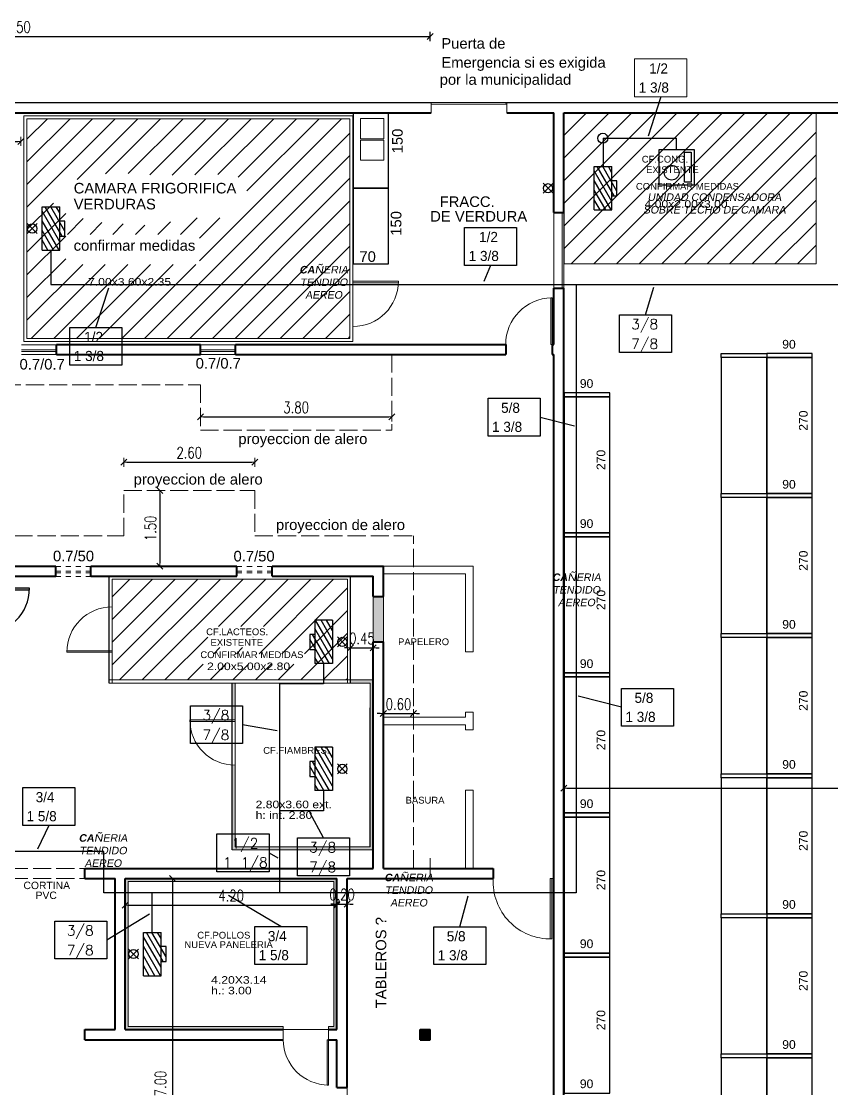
# Model space of a CAD drawing. Header units: millimetres. Extents: x 4865 to 4972, y 469 to 653.
# Drawn here: x 4915.65 to 4931.73, y 515.25 to 536.44 of the extents above; entities that cross this region are included whole.
import ezdxf

# ---------------------------------------------------------------- set-up
doc = ezdxf.new("R2010")
doc.units = ezdxf.units.MM
for name, pattern in [('ACAD_ISO02W100', [15, 12, -3]), ('CENTRO', [50.8, 31.75, -6.35, 6.35, -6.35]), ('JIS_02_0.7', [1.35, 0.75, -0.6])]:
    doc.linetypes.add(name, pattern=pattern)
doc.layers.get('0').update_dxf_attribs({"color": 9})
doc.layers.get('Defpoints').update_dxf_attribs({"color": 9})
for name, color, linetype in [('7-equipamiento', 9, 'Continuous'), ('IFA-Desagues', 212, 'Continuous'), ('IFA-MEDIA 02', 40, 'Continuous'), ('IFA-TEXTOS', 70, 'Continuous'), ('referencias 001', 9, 'Continuous')]:
    doc.layers.add(name, color=color, linetype=linetype)
for name, color, linetype, lineweight in [('aberturas', 9, 'Continuous', 20), ('camara', 9, 'Continuous', 20), ('columna', 9, 'Continuous', 60), ('cotas', 9, 'Continuous', 9), ('eje', 9, 'CENTRO', 13), ('IFA-BAJA 01', 130, 'Continuous', 30), ('IFA-BAJA 02', 123, 'Continuous', 0), ('IFA-MEDIA 01', 30, 'Continuous', 30), ('mesada', 9, 'Continuous', 15), ('Muro', 9, 'Continuous', 40), ('None', 9, 'Continuous', 5), ('proyeccion de vigas', 9, 'ACAD_ISO02W100', 15)]:
    doc.layers.add(name, color=color, linetype=linetype, lineweight=lineweight)
doc.styles.add('ARIAL', font='arial.ttf', dxfattribs={"width": 1.15, "oblique": 10})
doc.styles.add('ROMANS75', font='ROMANS.SHX', dxfattribs={"width": 0.75})
doc.styles.get("Standard").update_dxf_attribs({"font": 'arial.ttf', "height": 0.2})
doc.dimstyles.new('COTAS100', dxfattribs={"dimscale": 0.15, "dimtxt": 1.5, "dimasz": 0.4, "dimexe": 1, "dimexo": 0, "dimgap": 0.5, "dimtad": 1, "dimzin": 0, "dimdsep": 46, "dimtxsty": 'ROMANS75', "dimblk1": 'TICK', "dimblk2": 'TICK', "dimsah": 1, "dimcen": 1, "dimse1": 1, "dimse2": 1, "dimclrd": 256, "dimclre": 256, "dimclrt": 256, "dimaunit": 1, "dimadec": 0, "dimazin": 0, "dimtfac": 1, "dimtix": 1, "dimtmove": 2, "dimatfit": 3, "dimldrblk": 'TICK', "dimfxl": 1, "dimtolj": 1, "dimtzin": 0, "dimarcsym": 0})
pattern_1 = [(45, (271.1234, -123.75734), (-0.224506403, 0.224506403), [])]

# ---------------------------------------------------------------- blocks, each defined once
blk = doc.blocks.new('TICK')
at = {"color": 4}
blk.add_line((-1, -1), (1, 1), dxfattribs=at)
for p, q in [((-1, 0), (0, 0)), ((0, -1.5), (0, 1.5))]:
    blk.add_line(p, q)
blk = doc.blocks.new('*D46')
at = {"layer": 'cotas', "lineweight": -2, "transparency": 16777216}
blk.add_line((4918.651, 519.364), (4918.651, 512.484), dxfattribs=at)
at = {"layer": 'Defpoints', "color": 0, "transparency": 16777216}
for p in [(4918.413, 519.424), (4918.413, 512.424), (4918.651, 512.424)]:
    blk.add_point(p, dxfattribs=at)
at = {"layer": 'cotas', "lineweight": -2, "transparency": 16777216, "xscale": 0.06, "yscale": 0.06, "zscale": 0.06}
for p, rotation in [((4918.651, 519.424), 90), ((4918.651, 512.424), 270)]:
    blk.add_blockref('TICK', p, dxfattribs=dict(at, rotation=rotation))
at = {"layer": 'cotas', "transparency": 16777216, "insert": (4918.413, 515.354), "char_height": 0.225, "attachment_point": 5, "rotation": 90, "style": 'ROMANS75'}
blk.add_mtext('\\A1;7.00', dxfattribs=at)
blk = doc.blocks.new('*D48')
at = {"lineweight": -2, "transparency": 16777216}
blk.add_line((4907.324, 536.137), (4923.704, 536.137), dxfattribs=at)
at = {"layer": 'Defpoints', "color": 0, "transparency": 16777216}
for p in [(4923.764, 536.137), (4907.264, 534.824), (4923.764, 534.824)]:
    blk.add_point(p, dxfattribs=at)
at = {"lineweight": -2, "transparency": 16777216, "xscale": 0.06, "yscale": 0.06, "zscale": 0.06, "rotation": 180}
blk.add_blockref('TICK', (4907.264, 536.137), dxfattribs=at)
at = {"lineweight": -2, "transparency": 16777216, "xscale": 0.06, "yscale": 0.06, "zscale": 0.06}
blk.add_blockref('TICK', (4923.764, 536.137), dxfattribs=at)
at = {"transparency": 16777216, "insert": (4915.514, 536.325), "char_height": 0.225, "attachment_point": 5, "style": 'ROMANS75'}
blk.add_mtext('\\A1;16.50', dxfattribs=at)
blk = doc.blocks.new('*D25')
at = {"layer": 'cotas', "lineweight": -2, "transparency": 16777216}
blk.add_line((4918.4, 527.064), (4918.4, 525.684), dxfattribs=at)
at = {"layer": 'Defpoints', "color": 0, "transparency": 16777216}
for p in [(4918.37, 527.124), (4918.37, 525.624), (4918.4, 525.624)]:
    blk.add_point(p, dxfattribs=at)
at = {"layer": 'cotas', "lineweight": -2, "transparency": 16777216, "xscale": 0.06, "yscale": 0.06, "zscale": 0.06}
for p, rotation in [((4918.4, 527.124), 90), ((4918.4, 525.624), 270)]:
    blk.add_blockref('TICK', p, dxfattribs=dict(at, rotation=rotation))
at = {"layer": 'cotas', "transparency": 16777216, "insert": (4918.213, 526.374), "char_height": 0.225, "attachment_point": 5, "rotation": 90, "style": 'ROMANS75'}
blk.add_mtext('\\A1;1.50', dxfattribs=at)
blk = doc.blocks.new('*D26')
at = {"layer": 'cotas', "lineweight": -2, "transparency": 16777216}
blk.add_line((4917.744, 527.686), (4920.224, 527.686), dxfattribs=at)
at = {"layer": 'Defpoints', "color": 0, "transparency": 16777216}
for p in [(4920.284, 527.686), (4917.684, 527.124), (4920.284, 527.124)]:
    blk.add_point(p, dxfattribs=at)
at = {"layer": 'cotas', "lineweight": -2, "transparency": 16777216, "xscale": 0.06, "yscale": 0.06, "zscale": 0.06, "rotation": 180}
blk.add_blockref('TICK', (4917.684, 527.686), dxfattribs=at)
at = {"layer": 'cotas', "lineweight": -2, "transparency": 16777216, "xscale": 0.06, "yscale": 0.06, "zscale": 0.06}
blk.add_blockref('TICK', (4920.284, 527.686), dxfattribs=at)
at = {"layer": 'cotas', "transparency": 16777216, "insert": (4918.984, 527.874), "char_height": 0.225, "attachment_point": 5, "style": 'ROMANS75'}
blk.add_mtext('\\A1;2.60', dxfattribs=at)
blk = doc.blocks.new('*D28')
at = {"layer": 'cotas', "lineweight": -2, "transparency": 16777216}
for p, q in [((4922.774, 522.697), (4922.714, 522.697)), ((4922.834, 522.697), (4923.434, 522.697)), ((4923.494, 522.697), (4923.554, 522.697))]:
    blk.add_line(p, q, dxfattribs=at)
at = {"layer": 'Defpoints', "color": 0, "transparency": 16777216}
for p in [(4922.834, 522.658), (4923.434, 522.697), (4923.434, 522.658)]:
    blk.add_point(p, dxfattribs=at)
at = {"layer": 'cotas', "lineweight": -2, "transparency": 16777216, "xscale": 0.06, "yscale": 0.06, "zscale": 0.06}
blk.add_blockref('TICK', (4922.834, 522.697), dxfattribs=at)
at = {"layer": 'cotas', "lineweight": -2, "transparency": 16777216, "xscale": 0.06, "yscale": 0.06, "zscale": 0.06, "rotation": 180}
blk.add_blockref('TICK', (4923.434, 522.697), dxfattribs=at)
at = {"layer": 'cotas', "transparency": 16777216, "insert": (4923.134, 522.884), "char_height": 0.225, "attachment_point": 5, "style": 'ROMANS75'}
blk.add_mtext('\\A1;0.60', dxfattribs=at)
blk = doc.blocks.new('*D57')
at = {"layer": 'cotas', "lineweight": -2, "transparency": 16777216}
for p, q in [((4917.454, 642.654), (4917.394, 642.654)), ((4917.514, 642.654), (4917.714, 642.654)), ((4917.774, 642.654), (4917.834, 642.654))]:
    blk.add_line(p, q, dxfattribs=at)
at = {"layer": 'Defpoints', "color": 0, "transparency": 16777216}
for p in [(4917.714, 643.182), (4917.714, 642.654), (4917.514, 519.424)]:
    blk.add_point(p, dxfattribs=at)
at = {"layer": 'cotas', "lineweight": -2, "transparency": 16777216, "xscale": 0.06, "yscale": 0.06, "zscale": 0.06}
blk.add_blockref('TICK', (4917.514, 642.654), dxfattribs=at)
at = {"layer": 'cotas', "lineweight": -2, "transparency": 16777216, "xscale": 0.06, "yscale": 0.06, "zscale": 0.06, "rotation": 180}
blk.add_blockref('TICK', (4917.714, 642.654), dxfattribs=at)
at = {"layer": 'cotas', "transparency": 16777216, "insert": (4917.161, 642.866), "char_height": 0.225, "attachment_point": 5, "style": 'ROMANS75'}
blk.add_mtext('\\A1;0.20', dxfattribs=at)
blk = doc.blocks.new('*D34')
at = {"layer": 'cotas', "lineweight": -2, "transparency": 16777216}
blk.add_line((4917.774, 518.897), (4921.854, 518.897), dxfattribs=at)
at = {"layer": 'Defpoints', "color": 0, "transparency": 16777216}
for p in [(4917.714, 519.424), (4921.914, 519.424), (4921.914, 518.897)]:
    blk.add_point(p, dxfattribs=at)
at = {"layer": 'cotas', "lineweight": -2, "transparency": 16777216, "xscale": 0.06, "yscale": 0.06, "zscale": 0.06, "rotation": 180}
blk.add_blockref('TICK', (4917.714, 518.897), dxfattribs=at)
at = {"layer": 'cotas', "lineweight": -2, "transparency": 16777216, "xscale": 0.06, "yscale": 0.06, "zscale": 0.06}
blk.add_blockref('TICK', (4921.914, 518.897), dxfattribs=at)
at = {"layer": 'cotas', "transparency": 16777216, "insert": (4919.814, 519.084), "char_height": 0.225, "attachment_point": 5, "style": 'ROMANS75'}
blk.add_mtext('\\A1;4.20', dxfattribs=at)
blk = doc.blocks.new('*D35')
at = {"layer": 'cotas', "lineweight": -2, "transparency": 16777216}
for p, q in [((4921.854, 518.917), (4921.794, 518.917)), ((4921.914, 518.917), (4922.114, 518.917)), ((4922.174, 518.917), (4922.234, 518.917))]:
    blk.add_line(p, q, dxfattribs=at)
at = {"layer": 'Defpoints', "color": 0, "transparency": 16777216}
for p in [(4921.914, 519.424), (4922.114, 519.424), (4922.114, 518.917)]:
    blk.add_point(p, dxfattribs=at)
at = {"layer": 'cotas', "lineweight": -2, "transparency": 16777216, "xscale": 0.06, "yscale": 0.06, "zscale": 0.06}
blk.add_blockref('TICK', (4921.914, 518.917), dxfattribs=at)
at = {"layer": 'cotas', "lineweight": -2, "transparency": 16777216, "xscale": 0.06, "yscale": 0.06, "zscale": 0.06, "rotation": 180}
blk.add_blockref('TICK', (4922.114, 518.917), dxfattribs=at)
at = {"layer": 'cotas', "transparency": 16777216, "insert": (4922.014, 519.105), "char_height": 0.225, "attachment_point": 5, "style": 'ROMANS75'}
blk.add_mtext('\\A1;0.20', dxfattribs=at)
blk = doc.blocks.new('*D153')
at = {"layer": 'cotas', "lineweight": -2, "transparency": 16777216}
blk.add_line((4926.473, 521.215), (4939.353, 521.215), dxfattribs=at)
at = {"layer": 'Defpoints', "color": 0, "transparency": 16777216}
for p in [(4939.413, 521.215), (4926.413, 520.857), (4939.413, 519.933)]:
    blk.add_point(p, dxfattribs=at)
at = {"layer": 'cotas', "lineweight": -2, "transparency": 16777216, "xscale": 0.06, "yscale": 0.06, "zscale": 0.06, "rotation": 180}
blk.add_blockref('TICK', (4926.413, 521.215), dxfattribs=at)
at = {"layer": 'cotas', "lineweight": -2, "transparency": 16777216, "xscale": 0.06, "yscale": 0.06, "zscale": 0.06}
blk.add_blockref('TICK', (4939.413, 521.215), dxfattribs=at)
at = {"layer": 'cotas', "transparency": 16777216, "insert": (4932.913, 521.403), "char_height": 0.225, "attachment_point": 5, "style": 'ROMANS75'}
blk.add_mtext('\\A1;13.00', dxfattribs=at)
blk = doc.blocks.new('*D58')
at = {"layer": 'cotas', "lineweight": -2, "transparency": 16777216}
for p, q in [((4922.124, 524.001), (4922.064, 524.001)), ((4922.184, 524.001), (4922.634, 524.001)), ((4922.694, 524.001), (4922.754, 524.001))]:
    blk.add_line(p, q, dxfattribs=at)
at = {"layer": 'Defpoints', "color": 0, "transparency": 16777216}
for p in [(4922.634, 524.001), (4922.184, 523.907), (4922.634, 523.907)]:
    blk.add_point(p, dxfattribs=at)
at = {"layer": 'cotas', "lineweight": -2, "transparency": 16777216, "xscale": 0.06, "yscale": 0.06, "zscale": 0.06}
blk.add_blockref('TICK', (4922.184, 524.001), dxfattribs=at)
at = {"layer": 'cotas', "lineweight": -2, "transparency": 16777216, "xscale": 0.06, "yscale": 0.06, "zscale": 0.06, "rotation": 180}
blk.add_blockref('TICK', (4922.634, 524.001), dxfattribs=at)
at = {"layer": 'cotas', "transparency": 16777216, "insert": (4922.409, 524.189), "char_height": 0.225, "attachment_point": 5, "style": 'ROMANS75'}
blk.add_mtext('\\A1;0.45', dxfattribs=at)
blk = doc.blocks.new('*D160')
at = {"layer": 'cotas', "lineweight": -2, "transparency": 16777216}
blk.add_line((4919.264, 528.587), (4922.944, 528.587), dxfattribs=at)
at = {"layer": 'Defpoints', "color": 0, "transparency": 16777216}
for p in [(4923.004, 528.587), (4919.204, 528.324), (4923.004, 528.324)]:
    blk.add_point(p, dxfattribs=at)
at = {"layer": 'cotas', "lineweight": -2, "transparency": 16777216, "xscale": 0.06, "yscale": 0.06, "zscale": 0.06, "rotation": 180}
blk.add_blockref('TICK', (4919.204, 528.587), dxfattribs=at)
at = {"layer": 'cotas', "lineweight": -2, "transparency": 16777216, "xscale": 0.06, "yscale": 0.06, "zscale": 0.06}
blk.add_blockref('TICK', (4923.004, 528.587), dxfattribs=at)
at = {"layer": 'cotas', "transparency": 16777216, "insert": (4921.104, 528.774), "char_height": 0.225, "attachment_point": 5, "style": 'ROMANS75'}
blk.add_mtext('\\A1;3.80', dxfattribs=at)
blk = doc.blocks.new('*D143')
at = {"layer": 'cotas', "lineweight": -2, "transparency": 16777216}
blk.add_line((4910.724, 534.055), (4915.584, 534.055), dxfattribs=at)
at = {"layer": 'Defpoints', "color": 0, "transparency": 16777216}
for p in [(4910.664, 534.449), (4915.644, 534.449), (4915.644, 534.055)]:
    blk.add_point(p, dxfattribs=at)
at = {"layer": 'cotas', "lineweight": -2, "transparency": 16777216, "xscale": 0.06, "yscale": 0.06, "zscale": 0.06, "rotation": 180}
blk.add_blockref('TICK', (4910.664, 534.055), dxfattribs=at)
at = {"layer": 'cotas', "lineweight": -2, "transparency": 16777216, "xscale": 0.06, "yscale": 0.06, "zscale": 0.06}
blk.add_blockref('TICK', (4915.644, 534.055), dxfattribs=at)
at = {"layer": 'cotas', "transparency": 16777216, "insert": (4913.154, 534.242), "char_height": 0.225, "attachment_point": 5, "style": 'ROMANS75'}
blk.add_mtext('\\A1;4.98', dxfattribs=at)
blk = doc.blocks.new('smbase')
at = {"ltscale": 0.5, "true_color": 0x3e00fa}
h = blk.add_hatch(color=180, dxfattribs=at)
h.dxf.hatch_style = 1
h.paths.add_polyline_path([(4915.814, 525.185), (4914.914, 525.185), (4914.914, 525.155), (4915.814, 525.155, 0.008335)])
h.paths.add_polyline_path([(4912.914, 523.184), (4914.714, 523.184), (4914.914, 523.184), (4914.914, 525.424), (4914.774, 525.424), (4913.276, 525.424), (4911.114, 525.424), (4911.114, 523.184)])
h.paths.add_polyline_path([(4911.214, 523.284), (4911.214, 525.324), (4914.815, 525.324), (4914.815, 523.284)], flags=16)
h.paths.add_polyline_path([(4911.965, 523.803), (4913.338, 523.803), (4913.338, 524.012), (4911.965, 524.012)], flags=8)
h.paths.add_polyline_path([(4911.943, 524.035), (4913.473, 524.035), (4913.473, 524.241), (4911.943, 524.241)], flags=8)
h.paths.add_polyline_path([(4912.082, 524.308), (4913.069, 524.308), (4913.069, 524.517), (4912.082, 524.517)], flags=8)
h = blk.add_hatch(color=180, dxfattribs=at)
h.dxf.hatch_style = 1
h.paths.add_polyline_path([(4919.834, 522.572), (4918.994, 522.572, 0.008335), (4918.995, 522.542), (4919.834, 522.542)])
h.paths.add_polyline_path([(4919.894, 523.304), (4919.834, 523.304), (4919.834, 522.572), (4919.894, 522.572)], flags=17)
h.paths.add_polyline_path([(4919.894, 521.672, -0.016681), (4919.834, 521.674), (4919.834, 519.995), (4922.634, 519.995), (4922.634, 523.364), (4922.184, 523.364), (4922.184, 523.304), (4922.574, 523.304), (4922.574, 520.055), (4919.894, 520.055)])
h = blk.add_hatch(color=180, dxfattribs=at)
h.dxf.hatch_style = 1
h.paths.add_polyline_path([(4921.749, 516.224), (4921.719, 516.224), (4921.719, 515.325, 0.008335), (4921.749, 515.324)])
h.paths.add_polyline_path([(4921.914, 519.424), (4917.714, 519.424), (4917.714, 516.424), (4920.849, 516.424), (4920.849, 516.484), (4917.774, 516.484), (4917.774, 519.364), (4921.854, 519.364), (4921.854, 516.484), (4921.749, 516.484), (4921.749, 516.424), (4921.914, 516.424)])
h.paths.add_polyline_path([(4921.701, 518.936), (4922.328, 518.936), (4922.328, 519.274), (4921.701, 519.274)], flags=9)
at = {"layer": '7-equipamiento'}
h = blk.add_hatch(color=9, dxfattribs=at)
h.dxf.hatch_style = 1
h.paths.add_polyline_path([(4923.764, 516.424), (4923.564, 516.424), (4923.564, 516.224), (4923.764, 516.224)])
at = {"layer": 'columna'}
h = blk.add_hatch(color=9, dxfattribs=at)
h.dxf.hatch_style = 1
h.paths.add_polyline_path([(4922.834, 525.018), (4922.634, 525.018), (4922.634, 524.118), (4922.834, 524.118)])
at = {"layer": 'cotas'}
h = blk.add_hatch(dxfattribs=at)
h.set_pattern_fill('ANSI31', color=9, scale=0.1)
h.paths.add_polyline_path([(4926.419, 531.624), (4931.419, 531.624), (4931.419, 534.624), (4926.419, 534.624)])
h = blk.add_hatch(dxfattribs=at)
h.set_pattern_fill('ANSI31', color=9, scale=0.1)
h.set_pattern_definition(pattern_1)
h.paths.add_polyline_path([(4922.172, 534.504), (4915.764, 534.504), (4915.764, 530.144), (4922.172, 530.144)])
h.paths.add_polyline_path([(4917.423, 533.367, -0.520567), (4917.538, 533.367, -0.520567), (4917.667, 533.374, -0.520567), (4917.833, 533.374, -0.520567), (4917.94, 533.374, -0.520567), (4918.041, 533.374, -0.520567), (4918.22, 533.374, -0.520567), (4918.371, 533.374, -0.520567), (4918.507, 533.374, -0.520567), (4918.644, 533.381, -0.520567), (4918.795, 533.381, -0.520567), (4919.003, 533.381, -0.520567), (4919.103, 533.381, -0.520567), (4919.225, 533.374, -0.520567), (4919.355, 533.374, -0.520567), (4919.52, 533.374, -0.520567), (4919.642, 533.36, -0.520567), (4919.728, 533.36, -0.520567), (4919.807, 533.353, -0.520567), (4919.907, 533.346, -0.520567), (4919.979, 533.31, -0.520567), (4920.037, 533.231, -0.520567), (4920.094, 533.152, -0.520567), (4920.123, 533.073, -0.520567), (4920.137, 532.987, -0.520567), (4920.137, 532.894, -0.520567), (4920.116, 532.801, -0.520567), (4920.087, 532.729, -0.520567), (4920.008, 532.686, -0.520567), (4919.929, 532.636, -0.520567), (4919.893, 532.614, -0.520567), (4919.807, 532.6, -0.520567), (4919.728, 532.579, -0.520567), (4919.649, 532.557, -0.520567), (4919.57, 532.557, -0.520567), (4919.491, 532.55, -0.520567), (4919.412, 532.55, -0.520567), (4919.333, 532.55, -0.520567), (4919.254, 532.557, -0.520567), (4919.175, 532.557, -0.520567), (4919.082, 532.564, -0.520567), (4918.953, 532.564, -0.520567), (4918.744, 532.543, -0.520567), (4918.486, 532.507, -0.520567), (4918.263, 532.478, -0.520567), (4917.94, 532.478, -0.520567), (4917.617, 532.471, -0.520567), (4917.366, 532.471, -0.520567), (4917.222, 532.471, -0.520567), (4917.086, 532.478, -0.520567), (4916.971, 532.507, -0.520567), (4916.863, 532.557, -0.520567), (4916.67, 532.607, -0.193046), (4916.608, 532.582), (4916.608, 532.208), (4919.189, 532.208), (4919.189, 531.612), (4916.532, 531.612), (4916.532, 532.208), (4916.608, 532.208), (4916.608, 532.582, -0.297613), (4916.526, 532.636, -0.520567), (4916.44, 532.643, -0.520567), (4916.354, 532.657, -0.520567), (4916.303, 532.715, -0.520567), (4916.325, 532.786, -0.520567), (4916.303, 532.88, -0.520567), (4916.303, 533.088, -0.520567), (4916.368, 533.138, -0.520567), (4916.454, 533.188, -0.520567), (4916.526, 533.217, -0.520567), (4916.605, 533.238, -0.520567), (4916.684, 533.267, -0.520567), (4916.77, 533.295, -0.520567), (4916.849, 533.317, -0.520567), (4916.928, 533.331, -0.520567), (4917, 533.36, -0.520567), (4917.086, 533.367, -0.520567), (4917.251, 533.367, -0.520567)], flags=16)
h.paths.add_polyline_path([(4916.636, 531.827), (4919.158, 531.827), (4919.158, 532.152), (4916.636, 532.152)], flags=8)
h.paths.add_polyline_path([(4916.636, 532.647), (4918.375, 532.647), (4918.375, 532.973), (4916.636, 532.973)], flags=8)
h.paths.add_polyline_path([(4916.636, 532.963), (4919.972, 532.963), (4919.972, 533.289), (4916.636, 533.289)], flags=8)
h = blk.add_hatch(dxfattribs=at)
h.set_pattern_fill('ANSI31', color=9, scale=0.1)
h.set_pattern_definition(pattern_1)
h.paths.add_polyline_path([(4922.124, 525.364), (4917.454, 525.364), (4917.454, 523.364), (4922.124, 523.364)])
h.paths.add_polyline_path([(4919.169, 523.677), (4921.283, 523.677), (4921.283, 523.886), (4919.169, 523.886)], flags=16)
h.paths.add_polyline_path([(4919.37, 524.006), (4920.483, 524.006), (4920.483, 524.214), (4919.37, 524.214)], flags=16)
h.paths.add_polyline_path([(4919.285, 524.216), (4920.585, 524.216), (4920.585, 524.425), (4919.285, 524.425)], flags=16)
at = {"color": 9}
for p, q in [((4907.264, 534.824), (4923.783, 534.824)), ((4925.252, 534.824), (4939.613, 534.824)), ((4907.464, 534.624), (4923.763, 534.624)), ((4917.394, 523.304), (4917.394, 525.424)), ((4922.184, 523.304), (4922.184, 525.424)), ((4919.834, 519.995), (4919.834, 523.304)), ((4922.574, 520.055), (4922.574, 522.814)), ((4917.714, 516.424), (4917.714, 519.424)), ((4921.914, 516.424), (4921.914, 519.424)), ((4917.714, 516.424), (4920.849, 516.424)), ((4921.749, 516.424), (4921.914, 516.424)), ((4923.764, 516.224), (4923.764, 516.424))]:
    blk.add_line(p, q, dxfattribs=at)
for points in [[(4922.237, 533.124), (4922.937, 533.124), (4922.937, 534.624), (4922.237, 534.624)], [(4922.237, 531.624), (4922.937, 531.624), (4922.937, 533.124), (4922.237, 533.124)], [(4929.539, 527.064), (4930.439, 527.064), (4930.439, 529.764), (4929.539, 529.764)], [(4930.439, 527.064), (4931.339, 527.064), (4931.339, 529.764), (4930.439, 529.764)], [(4926.424, 526.284), (4927.324, 526.284), (4927.324, 528.984), (4926.424, 528.984)], [(4929.539, 524.284), (4930.439, 524.284), (4930.439, 526.984), (4929.539, 526.984)], [(4930.439, 524.284), (4931.339, 524.284), (4931.339, 526.984), (4930.439, 526.984)], [(4926.424, 523.504), (4927.324, 523.504), (4927.324, 526.204), (4926.424, 526.204)], [(4915.814, 525.155), (4915.814, 525.185), (4914.914, 525.185), (4914.914, 525.155)], [(4929.539, 521.504), (4930.439, 521.504), (4930.439, 524.204), (4929.539, 524.204)], [(4930.439, 521.504), (4931.339, 521.504), (4931.339, 524.204), (4930.439, 524.204)], [(4926.424, 520.724), (4927.324, 520.724), (4927.324, 523.424), (4926.424, 523.424)], [(4929.539, 518.724), (4930.439, 518.724), (4930.439, 521.424), (4929.539, 521.424)], [(4930.439, 518.724), (4931.339, 518.724), (4931.339, 521.424), (4930.439, 521.424)], [(4926.424, 517.944), (4927.324, 517.944), (4927.324, 520.644), (4926.424, 520.644)], [(4929.539, 515.944), (4930.439, 515.944), (4930.439, 518.644), (4929.539, 518.644)], [(4930.439, 515.944), (4931.339, 515.944), (4931.339, 518.644), (4930.439, 518.644)], [(4926.424, 515.164), (4927.324, 515.164), (4927.324, 517.864), (4926.424, 517.864)], [(4929.539, 513.164), (4930.439, 513.164), (4930.439, 515.864), (4929.539, 515.864)], [(4930.439, 513.164), (4931.339, 513.164), (4931.339, 515.864), (4930.439, 515.864)]]:
    blk.add_lwpolyline(points, close=True, dxfattribs=at)
blk.add_arc((4914.914, 525.185), 0.9, 270, 0, dxfattribs=at)
at = {"layer": '7-equipamiento', "color": 9}
for points in [[(4929.539, 529.764), (4929.539, 529.844), (4930.439, 529.844), (4930.439, 529.764), (4929.539, 529.764)], [(4931.339, 529.764), (4931.339, 529.844), (4930.439, 529.844), (4930.439, 529.764), (4931.339, 529.764)], [(4927.324, 528.984), (4927.324, 529.064), (4926.424, 529.064), (4926.424, 528.984), (4927.324, 528.984)], [(4929.539, 526.984), (4929.539, 527.064), (4930.439, 527.064), (4930.439, 526.984), (4929.539, 526.984)], [(4931.339, 526.984), (4931.339, 527.064), (4930.439, 527.064), (4930.439, 526.984), (4931.339, 526.984)], [(4927.324, 526.204), (4927.324, 526.284), (4926.424, 526.284), (4926.424, 526.204), (4927.324, 526.204)], [(4929.539, 524.204), (4929.539, 524.284), (4930.439, 524.284), (4930.439, 524.204), (4929.539, 524.204)], [(4931.339, 524.204), (4931.339, 524.284), (4930.439, 524.284), (4930.439, 524.204), (4931.339, 524.204)], [(4927.324, 523.424), (4927.324, 523.504), (4926.424, 523.504), (4926.424, 523.424), (4927.324, 523.424)], [(4929.539, 521.424), (4929.539, 521.504), (4930.439, 521.504), (4930.439, 521.424), (4929.539, 521.424)], [(4931.339, 521.424), (4931.339, 521.504), (4930.439, 521.504), (4930.439, 521.424), (4931.339, 521.424)], [(4927.324, 520.644), (4927.324, 520.724), (4926.424, 520.724), (4926.424, 520.644), (4927.324, 520.644)], [(4929.539, 518.644), (4929.539, 518.724), (4930.439, 518.724), (4930.439, 518.644), (4929.539, 518.644)], [(4931.339, 518.644), (4931.339, 518.724), (4930.439, 518.724), (4930.439, 518.644), (4931.339, 518.644)], [(4927.324, 517.864), (4927.324, 517.944), (4926.424, 517.944), (4926.424, 517.864), (4927.324, 517.864)], [(4929.539, 515.864), (4929.539, 515.944), (4930.439, 515.944), (4930.439, 515.864), (4929.539, 515.864)], [(4931.339, 515.864), (4931.339, 515.944), (4930.439, 515.944), (4930.439, 515.864), (4931.339, 515.864)]]:
    blk.add_lwpolyline(points, dxfattribs=at)
at = {"layer": 'aberturas', "color": 9}
for p, q in [((4923.783, 534.824), (4925.282, 534.824)), ((4923.783, 534.794), (4925.282, 534.794)), ((4926.219, 532.641), (4926.219, 531.141)), ((4926.383, 532.641), (4926.383, 531.141)), ((4926.413, 532.641), (4926.413, 531.141)), ((4915.653, 530.014), (4916.353, 530.014)), ((4915.653, 529.914), (4916.353, 529.914)), ((4915.653, 529.884), (4916.353, 529.884)), ((4919.204, 530.014), (4919.904, 530.014)), ((4919.204, 529.914), (4919.904, 529.914)), ((4919.204, 529.884), (4919.904, 529.884)), ((4915.653, 529.824), (4916.353, 529.824)), ((4919.204, 529.824), (4919.904, 529.824)), ((4926.144, 518.224), (4926.144, 519.424)), ((4926.144, 519.424), (4926.174, 519.424)), ((4926.174, 519.424), (4926.174, 518.224)), ((4926.174, 518.224), (4926.144, 518.224))]:
    blk.add_line(p, q, dxfattribs=at)
at = {"layer": 'aberturas', "color": 9, "linetype": 'JIS_02_0.7', "ltscale": 0.05}
for p, q in [((4916.334, 525.615), (4917.034, 525.615)), ((4919.929, 525.615), (4920.629, 525.615)), ((4916.334, 525.524), (4917.034, 525.524)), ((4916.334, 525.494), (4917.034, 525.494)), ((4916.334, 525.415), (4917.034, 525.415)), ((4919.929, 525.524), (4920.629, 525.524)), ((4919.929, 525.494), (4920.629, 525.494))]:
    blk.add_line(p, q, dxfattribs=at)
at = {"layer": 'aberturas', "color": 9}
blk.add_lwpolyline([(4926.156, 530.024), (4926.186, 530.024), (4926.186, 530.948), (4926.156, 530.948)], close=True, dxfattribs=at)
for centre, radius, start, end in [((4926.184, 530.026), 0.922, 90.8103, 180.1178), ((4926.148, 519.36), 1.136, 176.7636, 271.34)]:
    blk.add_arc(centre, radius, start, end, dxfattribs=at)
at = {"layer": 'camara', "color": 9}
for p, q in [((4921.332, 525.424), (4922.184, 525.424)), ((4922.184, 525.424), (4922.184, 523.304)), ((4917.454, 523.304), (4917.454, 525.364)), ((4917.454, 525.364), (4922.124, 525.364)), ((4922.124, 525.364), (4922.124, 523.304)), ((4917.394, 523.364), (4922.634, 523.364)), ((4917.394, 523.304), (4922.574, 523.304)), ((4919.834, 519.995), (4919.834, 523.304)), ((4919.894, 520.055), (4919.894, 523.304)), ((4922.574, 520.055), (4922.574, 523.304)), ((4922.634, 520.006), (4922.634, 522.874)), ((4922.634, 519.995), (4919.834, 519.995)), ((4922.574, 520.055), (4919.894, 520.055)), ((4920.849, 516.224), (4920.849, 516.484)), ((4921.749, 516.224), (4921.749, 516.484))]:
    blk.add_line(p, q, dxfattribs=at)
for points in [[(4915.704, 534.564), (4922.232, 534.564), (4922.232, 530.084), (4915.704, 530.084)], [(4926.419, 531.624), (4931.419, 531.624), (4931.419, 534.624), (4926.419, 534.624)], [(4915.764, 534.504), (4922.172, 534.504), (4922.172, 530.144), (4915.764, 530.144)], [(4923.132, 531.249), (4923.132, 531.279), (4922.232, 531.279), (4922.232, 531.249)], [(4916.554, 523.945), (4916.554, 523.915), (4917.454, 523.915), (4917.454, 523.945)], [(4918.994, 522.542), (4918.994, 522.572), (4919.894, 522.572), (4919.894, 522.542)], [(4921.719, 515.324), (4921.749, 515.324), (4921.749, 516.224), (4921.719, 516.224)]]:
    blk.add_lwpolyline(points, close=True, dxfattribs=at)
for points in [[(4919.204, 530.024), (4916.353, 530.024)], [(4917.394, 523.304), (4917.394, 525.424)], [(4920.849, 516.424), (4917.714, 516.424), (4917.714, 519.424), (4921.914, 519.424), (4921.914, 516.424), (4921.749, 516.424)], [(4920.849, 516.484), (4917.774, 516.484), (4917.774, 519.364), (4921.854, 519.364), (4921.854, 516.484), (4921.749, 516.484)]]:
    blk.add_lwpolyline(points, dxfattribs=at)
for centre, start, end in [((4922.232, 531.279), 270, 0), ((4917.454, 523.915), 90, 180), ((4919.894, 522.572), 180, 270), ((4921.749, 516.224), 180, 270)]:
    blk.add_arc(centre, 0.9, start, end, dxfattribs=at)
at = {"layer": 'cotas', "color": 9}
for p, q in [((4923.783, 534.624), (4923.783, 534.824)), ((4925.282, 534.624), (4925.282, 534.824)), ((4922.834, 525.624), (4924.613, 525.624)), ((4924.613, 523.924), (4924.613, 525.624)), ((4922.834, 525.474), (4924.463, 525.474)), ((4924.463, 523.924), (4924.463, 525.474)), ((4924.463, 523.924), (4924.613, 523.924)), ((4924.463, 522.624), (4924.463, 522.724)), ((4924.463, 522.724), (4924.613, 522.724)), ((4924.613, 522.374), (4924.613, 522.724)), ((4924.463, 522.624), (4922.834, 522.624)), ((4924.463, 522.474), (4922.834, 522.474)), ((4924.463, 522.374), (4924.463, 522.474)), ((4924.463, 522.374), (4924.613, 522.374)), ((4924.463, 519.624), (4924.463, 521.174)), ((4924.463, 521.174), (4924.613, 521.174)), ((4924.613, 519.624), (4924.613, 521.174)), ((4926.174, 519.424), (4926.213, 519.424)), ((4920.849, 516.424), (4921.749, 516.424))]:
    blk.add_line(p, q, dxfattribs=at)
blk.add_lwpolyline([(4922.634, 525.018), (4922.834, 525.018), (4922.834, 524.118), (4922.634, 524.118)], close=True, dxfattribs=at)
at = {"layer": 'eje', "color": 9, "ltscale": 0.08}
for p, q in [((4903.857, 534.824), (4923.783, 534.824)), ((4925.252, 534.824), (4942.637, 534.824)), ((4923.764, 519.424), (4923.764, 519.824)), ((4923.764, 519.424), (4923.764, 519.624))]:
    blk.add_line(p, q, dxfattribs=at)
at = {"layer": 'mesada', "color": 9}
for points in [[(4922.379, 534.507), (4922.379, 534.106), (4922.841, 534.106), (4922.841, 534.507)], [(4922.379, 534.08), (4922.379, 533.679), (4922.841, 533.679), (4922.841, 534.08)]]:
    blk.add_lwpolyline(points, close=True, dxfattribs=at)
at = {"layer": 'Muro', "color": 9}
for p, q in [((4907.264, 534.624), (4923.783, 534.624)), ((4925.282, 534.624), (4926.213, 534.624)), ((4926.213, 532.641), (4926.213, 534.624)), ((4926.413, 534.624), (4928.413, 534.624)), ((4926.413, 532.641), (4926.413, 534.624)), ((4928.413, 534.624), (4939.413, 534.624)), ((4926.213, 532.641), (4926.413, 532.641)), ((4926.213, 530.024), (4926.213, 531.141)), ((4926.213, 531.141), (4926.413, 531.141)), ((4926.413, 510.323), (4926.413, 531.141)), ((4916.353, 530.024), (4919.204, 530.024)), ((4916.353, 529.824), (4916.353, 530.024)), ((4919.204, 529.824), (4919.204, 530.024)), ((4919.904, 530.024), (4925.262, 530.024)), ((4919.904, 529.824), (4919.904, 530.024)), ((4925.262, 530.024), (4925.262, 529.824)), ((4926.186, 530.024), (4926.213, 530.024)), ((4926.186, 530.024), (4926.186, 529.824)), ((4916.353, 529.824), (4919.204, 529.824)), ((4919.904, 529.824), (4925.262, 529.824)), ((4926.186, 529.824), (4926.213, 529.824)), ((4926.213, 510.323), (4926.213, 529.824)), ((4913.276, 525.624), (4916.334, 525.624)), ((4916.334, 525.415), (4916.334, 525.615)), ((4917.034, 525.624), (4919.929, 525.624)), ((4917.034, 525.415), (4917.034, 525.615)), ((4919.929, 525.424), (4919.929, 525.624)), ((4920.629, 525.624), (4922.834, 525.624)), ((4920.629, 525.424), (4920.629, 525.624)), ((4922.834, 525.018), (4922.834, 525.624)), ((4913.276, 525.424), (4916.334, 525.424)), ((4917.034, 525.424), (4919.929, 525.424)), ((4920.629, 525.424), (4922.634, 525.424)), ((4922.634, 525.018), (4922.634, 525.424)), ((4922.634, 525.018), (4922.834, 525.018)), ((4922.634, 519.624), (4922.634, 524.118)), ((4922.634, 524.118), (4922.834, 524.118)), ((4922.834, 519.624), (4922.834, 524.118)), ((4916.914, 519.624), (4922.634, 519.624)), ((4916.914, 519.424), (4916.914, 519.624)), ((4922.834, 519.624), (4925.013, 519.624)), ((4925.013, 519.624), (4925.013, 519.424)), ((4916.914, 519.424), (4917.514, 519.424)), ((4917.514, 516.424), (4917.514, 519.424)), ((4917.714, 519.424), (4921.914, 519.424)), ((4917.714, 516.424), (4917.714, 519.424)), ((4921.914, 516.424), (4921.914, 519.424)), ((4922.114, 519.424), (4925.013, 519.424)), ((4922.114, 515.274), (4922.114, 519.424)), ((4916.914, 516.424), (4917.514, 516.424)), ((4916.914, 516.224), (4916.914, 516.424)), ((4917.714, 516.424), (4920.849, 516.424)), ((4921.749, 516.424), (4921.914, 516.424)), ((4923.564, 516.424), (4923.764, 516.424)), ((4923.564, 516.224), (4923.564, 516.424)), ((4923.764, 516.224), (4923.764, 516.424)), ((4916.914, 516.224), (4920.849, 516.224)), ((4921.749, 516.224), (4921.914, 516.224)), ((4921.914, 515.274), (4921.914, 516.224)), ((4923.564, 516.224), (4923.764, 516.224)), ((4921.914, 515.274), (4922.114, 515.274))]:
    blk.add_line(p, q, dxfattribs=at)
at = {"layer": 'proyeccion de vigas', "color": 9, "ltscale": 0.03}
for p, q in [((4923.004, 529.824), (4923.004, 528.324)), ((4907.464, 529.224), (4919.204, 529.224)), ((4919.204, 529.224), (4919.204, 528.324)), ((4919.204, 528.324), (4923.004, 528.324)), ((4917.684, 526.224), (4917.684, 527.124)), ((4917.684, 527.124), (4920.284, 527.124)), ((4920.284, 527.124), (4920.284, 526.224)), ((4910.914, 526.224), (4917.684, 526.224)), ((4920.284, 526.224), (4923.434, 526.224)), ((4923.434, 519.624), (4923.434, 526.224)), ((4915.424, 519.624), (4916.914, 519.624)), ((4915.424, 519.424), (4916.914, 519.424)), ((4922.114, 515.274), (4922.114, 513.674))]:
    blk.add_line(p, q, dxfattribs=at)
at = {"layer": 'cotas', "color": 9}
for s, height, p in [('Puerta de ', 0.21, (4923.984, 535.895)), ('Emergencia si es exigida ', 0.21, (4923.984, 535.517)), ('                                    por la municipalidad', 0.21, (4921.018, 535.178)), ('CF.CONG.', 0.1344, (4927.961, 533.634)), ('EXISTENTE', 0.1344, (4928.046, 533.424)), ('CAMARA FRIGORIFICA', 0.21, (4916.691, 533.021)), ('CONFIRMAR MEDIDAS', 0.1344, (4927.845, 533.095)), ('VERDURAS', 0.21, (4916.691, 532.705)), ('FRACC.', 0.21, (4923.951, 532.753)), ('DE VERDURA', 0.21, (4923.764, 532.462)), ('confirmar medidas', 0.21, (4916.691, 531.884)), ('70', 0.21, (4922.359, 531.663)), ('90', 0.1724, (4930.747, 529.942)), ('0.7/0.7', 0.21, (4915.617, 529.526)), ('0.7/0.7', 0.21, (4919.111, 529.545)), ('90', 0.1724, (4926.732, 529.162)), ('proyeccion de alero', 0.21, (4919.957, 528.046)), ('proyeccion de alero', 0.21, (4917.88, 527.243)), ('90', 0.1724, (4930.747, 527.162)), ('proyeccion de alero', 0.21, (4920.704, 526.34)), ('90', 0.1724, (4926.732, 526.382)), ('0.7/50', 0.21, (4916.28, 525.72)), ('0.7/50', 0.21, (4919.862, 525.717)), ('90', 0.1724, (4930.747, 524.382)), ('CF.LACTEOS.', 0.1344, (4919.319, 524.253)), ('EXISTENTE', 0.1344, (4919.405, 524.043)), ('PAPELERO', 0.1344, (4923.126, 524.055)), ('CONFIRMAR MEDIDAS', 0.1344, (4919.204, 523.798)), ('90', 0.1724, (4926.732, 523.602)), ('CF.FIAMBRES.', 0.1344, (4920.451, 521.899)), ('90', 0.1724, (4930.747, 521.602)), ('BASURA', 0.1344, (4923.275, 520.911)), ('90', 0.1724, (4926.732, 520.822)), ('CORTINA', 0.147, (4915.695, 519.213)), ('PVC', 0.147, (4915.935, 519.017)), ('90', 0.1724, (4930.747, 518.822)), ('CF.POLLOS', 0.1344, (4919.142, 518.231)), ('90', 0.1724, (4926.732, 518.042)), ('NUEVA PANELERIA', 0.1344, (4918.888, 518.043)), ('90', 0.1724, (4930.747, 516.042)), ('90', 0.1724, (4926.732, 515.262))]:
    blk.add_text(s, height=height, dxfattribs=at).set_placement(p)
for s, height, p in [('150', 0.21, (4923.218, 533.818)), ('150', 0.21, (4923.192, 532.182)), ('270', 0.1724, (4931.252, 528.311)), ('270', 0.1724, (4927.237, 527.531)), ('270', 0.1724, (4931.252, 525.531)), ('270', 0.1724, (4927.237, 524.751)), ('270', 0.1724, (4931.252, 522.751)), ('270', 0.1724, (4927.237, 521.971)), ('270', 0.1724, (4931.252, 519.971)), ('270', 0.1724, (4927.237, 519.191)), ('TABLEROS ?', 0.21, (4922.892, 516.848)), ('270', 0.1724, (4931.252, 517.191)), ('270', 0.1724, (4927.237, 516.411))]:
    blk.add_text(s, height=height, rotation=90, dxfattribs=at).set_placement(p)
at = {"layer": 'None', "color": 9, "char_height": 0.15, "attachment_point": 1, "line_spacing_factor": 0.843168, "style": 'ARIAL'}
for s, insert in [('{\\Q0;4.00x2.00x3.00}', (4928.016, 532.887)), ('{\\Q0;7.00x3.60x2.35}', (4916.976, 531.342)), ('{\\Q0;2.00x5.00x2.80}', (4919.337, 523.71)), ('{\\Q0;\\C256;2.80x3.60 ext.\\Ph: int. 2.80}', (4920.3, 520.968)), ('{\\Q0;\\C256;4.20X3.14\\Ph.: 3.00}', (4919.418, 517.485))]:
    blk.add_mtext(s, dxfattribs=dict(at, insert=insert))
at = {"color": 9}
dim = blk.add_linear_dim(base=(4923.764, 536.137), p1=(4907.264, 534.824), p2=(4923.764, 534.824), dimstyle='COTAS100', dxfattribs=at)
dim.commit()
dim.dimension.update_dxf_attribs({"geometry": '*D48', "text_midpoint": (4915.514, 536.325)})
at = {"layer": 'cotas', "color": 9}
dim = blk.add_linear_dim(base=(4917.714, 642.654), p1=(4917.514, 519.424), p2=(4917.714, 643.182), dimstyle='COTAS100', dxfattribs=at)
dim.commit()
dim.dimension.update_dxf_attribs({"geometry": '*D57', "text_midpoint": (4917.161, 642.866), "dimtype": 128})
for base, p1, p2, picture, middle in [((4915.644, 534.055), (4910.664, 534.449), (4915.644, 534.449), '*D143', (4913.154, 534.242)), ((4923.004, 528.587), (4919.204, 528.324), (4923.004, 528.324), '*D160', (4921.104, 528.774)), ((4920.284, 527.686), (4917.684, 527.124), (4920.284, 527.124), '*D26', (4918.984, 527.874)), ((4922.634, 524.001), (4922.184, 523.907), (4922.634, 523.907), '*D58', (4922.409, 524.189)), ((4923.434, 522.697), (4922.834, 522.658), (4923.434, 522.658), '*D28', (4923.134, 522.884)), ((4939.413, 521.215), (4926.413, 520.857), (4939.413, 519.933), '*D153', (4932.913, 521.403)), ((4921.914, 518.897), (4917.714, 519.424), (4921.914, 519.424), '*D34', (4919.814, 519.084)), ((4922.114, 518.917), (4921.914, 519.424), (4922.114, 519.424), '*D35', (4922.014, 519.105))]:
    dim = blk.add_linear_dim(base=base, p1=p1, p2=p2, dimstyle='COTAS100', dxfattribs=at)
    dim.commit()
    dim.dimension.update_dxf_attribs({"geometry": picture, "text_midpoint": middle})
dim = blk.add_linear_dim(base=(4918.4, 525.624), p1=(4918.37, 527.124), p2=(4918.37, 525.624), angle=90, dimstyle='COTAS100', dxfattribs=at)
dim.commit()
dim.dimension.update_dxf_attribs({"geometry": '*D25', "text_midpoint": (4918.213, 526.374)})
dim = blk.add_linear_dim(base=(4918.651, 512.424), p1=(4918.413, 519.424), p2=(4918.413, 512.424), angle=90, dimstyle='COTAS100', dxfattribs=at)
dim.commit()
dim.dimension.update_dxf_attribs({"geometry": '*D46', "text_midpoint": (4918.413, 515.354), "dimtype": 128})

msp = doc.modelspace()

# ---------------------------------------------------------------- hatches: boundary and pattern name
at = {"layer": 'IFA-BAJA 01'}
h = msp.add_hatch(dxfattribs=at)
h.set_pattern_fill('LINE', color=256, scale=0.03, angle=1020, style=0)
h.set_pattern_definition([(300, (3266.21753, 338.62844), (0.0824889196, 0.047625), [])])
h.paths.add_polyline_path([(4927.369, 532.974), (4927.469, 532.974), (4927.469, 533.274), (4927.369, 533.274)])
h.paths.add_polyline_path([(4927.019, 532.694), (4927.369, 532.694), (4927.369, 533.554), (4927.019, 533.554)])
at = {"layer": 'IFA-MEDIA 01'}
h = msp.add_hatch(dxfattribs=at)
h.set_pattern_fill('LINE', color=256, scale=0.03, angle=1020, style=0)
h.set_pattern_definition([(300, (3255.26294, 337.82844), (0.0824889196, 0.047625), [])])
h.paths.add_polyline_path([(4916.414, 532.174), (4916.514, 532.174), (4916.514, 532.474), (4916.414, 532.474)])
h.paths.add_polyline_path([(4916.064, 531.894), (4916.414, 531.894), (4916.414, 532.754), (4916.064, 532.754)])
h = msp.add_hatch(dxfattribs=at)
h.set_pattern_fill('LINE', color=256, scale=0.03, angle=1200, style=0)
h.set_pattern_definition([(120, (6582.62549, 718.61514), (-0.0824889196, -0.047625), [])])
h.paths.add_polyline_path([(4921.474, 524.269), (4921.374, 524.269), (4921.374, 523.969), (4921.474, 523.969)])
h.paths.add_polyline_path([(4921.824, 524.549), (4921.474, 524.549), (4921.474, 523.689), (4921.824, 523.689)])
h = msp.add_hatch(dxfattribs=at)
h.set_pattern_fill('LINE', color=256, scale=0.03, angle=1200, style=0)
h.set_pattern_definition([(120, (6582.62549, 716.09514), (-0.0824889196, -0.047625), [])])
h.paths.add_polyline_path([(4921.474, 521.749), (4921.374, 521.749), (4921.374, 521.449), (4921.474, 521.449)])
h.paths.add_polyline_path([(4921.824, 522.029), (4921.474, 522.029), (4921.474, 521.169), (4921.824, 521.169)])
h = msp.add_hatch(dxfattribs=at)
h.set_pattern_fill('LINE', color=256, scale=0.03, angle=1020, style=0)
h.set_pattern_definition([(300, (3257.27294, 323.42844), (0.0824889196, 0.047625), [])])
h.paths.add_polyline_path([(4918.424, 517.774), (4918.524, 517.774), (4918.524, 518.074), (4918.424, 518.074)])
h.paths.add_polyline_path([(4918.074, 517.494), (4918.424, 517.494), (4918.424, 518.354), (4918.074, 518.354)])

# ---------------------------------------------------------------- linework, layer by layer
at = {"layer": 'IFA-BAJA 01', "ltscale": 0.5}
msp.add_line((4928.336, 534.938), (4928.089, 534.156), dxfattribs=at)
at = {"layer": 'IFA-BAJA 01'}
for p, q in [((4927.194, 534.117), (4927.194, 533.554)), ((4927.194, 534.117), (4928.653, 534.117)), ((4928.653, 533.892), (4928.653, 534.117)), ((4928.303, 533.192), (4928.303, 533.892)), ((4928.303, 533.892), (4929.003, 533.892)), ((4929.003, 533.892), (4929.003, 533.192)), ((4927.019, 532.694), (4927.019, 533.554)), ((4927.019, 533.554), (4927.369, 533.554)), ((4927.369, 532.694), (4927.369, 533.554)), ((4927.469, 533.274), (4927.369, 533.274)), ((4927.469, 532.974), (4927.469, 533.274)), ((4928.303, 533.192), (4929.003, 533.192)), ((4927.369, 532.974), (4927.469, 532.974)), ((4927.019, 532.694), (4927.369, 532.694))]:
    msp.add_line(p, q, dxfattribs=at)
msp.add_lwpolyline([(4928.806, 533.245), (4928.806, 533.838), (4928.939, 533.838), (4928.939, 533.245)], close=True, dxfattribs=at)
for centre, radius in [((4927.187, 534.116), 0.1), ((4928.555, 533.433), 0.147)]:
    msp.add_circle(centre, radius, dxfattribs=at)
at = {"layer": 'IFA-BAJA 02'}
msp.add_lwpolyline([(4928.852, 534.938), (4927.819, 534.938), (4927.819, 535.69), (4928.852, 535.69)], close=True, dxfattribs=at)
at = {"layer": 'IFA-Desagues'}
for p, q in [((4926.101, 533.124), (4926.003, 533.223)), ((4926.003, 533.026), (4926.101, 533.124)), ((4926.101, 533.124), (4926.2, 533.223)), ((4926.2, 533.026), (4926.101, 533.124)), ((4915.868, 532.324), (4915.769, 532.423)), ((4915.868, 532.324), (4915.967, 532.423)), ((4915.769, 532.226), (4915.868, 532.324)), ((4915.967, 532.226), (4915.868, 532.324)), ((4921.922, 524.218), (4922.02, 524.119)), ((4922.119, 524.218), (4922.02, 524.119)), ((4922.02, 524.119), (4921.922, 524.021)), ((4922.02, 524.119), (4922.119, 524.021)), ((4921.922, 521.698), (4922.02, 521.599)), ((4922.02, 521.599), (4921.922, 521.501)), ((4922.119, 521.698), (4922.02, 521.599)), ((4922.02, 521.599), (4922.119, 521.501)), ((4917.878, 517.924), (4917.779, 518.023)), ((4917.878, 517.924), (4917.977, 518.023)), ((4917.779, 517.826), (4917.878, 517.924)), ((4917.977, 517.826), (4917.878, 517.924))]:
    msp.add_line(p, q, dxfattribs=at)
for centre in [(4926.101, 533.124), (4915.868, 532.324), (4922.02, 524.119), (4922.02, 521.599), (4917.878, 517.924)]:
    msp.add_circle(centre, 0.0916, dxfattribs=at)
at = {"layer": 'IFA-MEDIA 01'}
for p, q in [((4916.064, 531.894), (4916.064, 532.754)), ((4916.064, 532.754), (4916.414, 532.754)), ((4916.414, 531.894), (4916.414, 532.754)), ((4916.514, 532.474), (4916.414, 532.474)), ((4916.514, 532.174), (4916.514, 532.474)), ((4916.414, 532.174), (4916.514, 532.174)), ((4916.064, 531.894), (4916.414, 531.894)), ((4921.824, 524.549), (4921.474, 524.549)), ((4921.474, 524.549), (4921.474, 523.689)), ((4921.824, 524.549), (4921.824, 523.689)), ((4921.474, 524.269), (4921.374, 524.269)), ((4921.374, 524.269), (4921.374, 523.969)), ((4921.374, 523.969), (4921.474, 523.969)), ((4921.824, 523.689), (4921.474, 523.689)), ((4921.824, 522.029), (4921.474, 522.029)), ((4921.474, 522.029), (4921.474, 521.169)), ((4921.824, 522.029), (4921.824, 521.169)), ((4921.474, 521.749), (4921.374, 521.749)), ((4921.374, 521.749), (4921.374, 521.449)), ((4921.374, 521.449), (4921.474, 521.449)), ((4921.824, 521.169), (4921.474, 521.169)), ((4918.074, 517.494), (4918.074, 518.354)), ((4918.074, 518.354), (4918.424, 518.354)), ((4918.424, 517.494), (4918.424, 518.354)), ((4918.524, 518.074), (4918.424, 518.074)), ((4918.524, 517.774), (4918.524, 518.074)), ((4918.424, 517.774), (4918.524, 517.774)), ((4918.074, 517.494), (4918.424, 517.494))]:
    msp.add_line(p, q, dxfattribs=at)
at = {"layer": 'IFA-MEDIA 01', "ltscale": 0.5}
for p, q in [((4916.239, 531.894), (4916.239, 531.212)), ((4916.239, 531.212), (4938.938, 531.212)), ((4926.66, 531.212), (4926.66, 519.136)), ((4921.649, 523.689), (4921.649, 523.289)), ((4921.649, 523.289), (4920.777, 523.289)), ((4920.777, 523.289), (4920.777, 519.136)), ((4921.649, 521.169), (4921.649, 520.769)), ((4921.649, 520.769), (4920.777, 520.769)), ((4917.289, 519.958), (4907.772, 519.958)), ((4917.289, 519.136), (4917.289, 519.958)), ((4926.66, 519.136), (4917.289, 519.136)), ((4918.249, 518.354), (4918.249, 519.136))]:
    msp.add_line(p, q, dxfattribs=at)
at = {"layer": 'IFA-MEDIA 02', "ltscale": 0.5}
for p, q in [((4924.962, 531.594, -0.003), (4924.826, 531.273)), ((4917.128, 530.362, -0.003), (4917.385, 531.145)), ((4928.032, 530.614), (4928.2, 531.162)), ((4925.946, 528.579), (4926.624, 528.41)), ((4927.56, 522.822), (4926.702, 523.045)), ((4920.042, 522.477), (4920.728, 522.362)), ((4921.645, 520.231), (4921.377, 520.732)), ((4916.196, 520.475), (4915.975, 520.004)), ((4920.567, 519.933), (4920.744, 519.836)), ((4920.802, 518.469), (4919.762, 519.087)), ((4924.352, 518.466), (4924.516, 519.077)), ((4917.351, 518.203), (4918.194, 518.72))]:
    msp.add_line(p, q, dxfattribs=at)
at = {"layer": 'IFA-MEDIA 02', "elevation": -0.003}
for points in [[(4925.478, 531.594), (4924.445, 531.594), (4924.445, 532.346), (4925.478, 532.346)], [(4917.644, 529.61), (4916.612, 529.61), (4916.612, 530.362), (4917.644, 530.362)]]:
    msp.add_lwpolyline(points, close=True, dxfattribs=at)
at = {"layer": 'IFA-MEDIA 02'}
for points in [[(4928.549, 529.862), (4927.516, 529.862), (4927.516, 530.614), (4928.549, 530.614)], [(4925.946, 528.203), (4924.913, 528.203), (4924.913, 528.955), (4925.946, 528.955)], [(4928.593, 522.446), (4927.56, 522.446), (4927.56, 523.198), (4928.593, 523.198)], [(4920.042, 522.101), (4919.009, 522.101), (4919.009, 522.853), (4920.042, 522.853)], [(4916.713, 520.475), (4915.68, 520.475), (4915.68, 521.227), (4916.713, 521.227)], [(4920.567, 519.557), (4919.534, 519.557), (4919.534, 520.309), (4920.567, 520.309)], [(4922.161, 519.479), (4921.129, 519.479), (4921.129, 520.231), (4922.161, 520.231)], [(4917.351, 517.827), (4916.318, 517.827), (4916.318, 518.579), (4917.351, 518.579)], [(4921.319, 517.717), (4920.286, 517.717), (4920.286, 518.469), (4921.319, 518.469)], [(4924.868, 517.714), (4923.835, 517.714), (4923.835, 518.466), (4924.868, 518.466)]]:
    msp.add_lwpolyline(points, close=True, dxfattribs=at)

# ---------------------------------------------------------------- block references
at = {"layer": 'referencias 001', "color": 9}
msp.add_blockref('smbase', (0, 0), dxfattribs=at)

# ---------------------------------------------------------------- texts
at = {"layer": 'IFA-BAJA 02', "char_height": 0.20101, "width": 1.0497, "attachment_point": 1}
for s, insert in [('{\\Ftxt|c0;1/2}', (4928.107, 535.602)), ('{\\Ftxt|c0;1 3/8}', (4927.901, 535.224))]:
    msp.add_mtext(s, dxfattribs=dict(at, insert=insert))
at = {"layer": 'IFA-MEDIA 02', "char_height": 0.20101, "width": 1.0497, "attachment_point": 1}
for s, insert in [('{\\Ftxt|c0;1/2}', (4924.733, 532.258, -0.003)), ('{\\Ftxt|c0;1 3/8}', (4924.527, 531.881, -0.003)), ('{\\Ftxt.shx|c0;3/8}', (4927.751, 530.526)), ('{\\Ftxt|c0;1/2}', (4916.899, 530.274, -0.003)), ('{\\Ftxt.shx|c0;7/8}', (4927.751, 530.136)), ('{\\Ftxt|c0;1 3/8}', (4916.694, 529.896, -0.003)), ('{\\Ftxt|c0;5/8}', (4925.17, 528.867)), ('{\\Ftxt|c0;1 3/8}', (4924.99, 528.489)), ('{\\Ftxt|c0;5/8}', (4927.817, 523.11)), ('{\\Ftxt.shx|c0;3/8}', (4919.244, 522.765)), ('{\\Ftxt|c0;1 3/8}', (4927.637, 522.732)), ('{\\Ftxt.shx|c0;7/8}', (4919.244, 522.375)), ('{\\Ftxt|c0;3/4}', (4915.937, 521.139)), ('{\\Ftxt|c0;1 5/8}', (4915.756, 520.761)), ('{\\Ftxt.shx|c0;1/2}', (4919.821, 520.221)), ('{\\Ftxt.shx|c0;3/8}', (4921.364, 520.142)), ('{\\Ftxt.shx|c0;1 1/8}', (4919.654, 519.843)), ('{\\Ftxt.shx|c0;7/8}', (4921.364, 519.752)), ('{\\Ftxt.shx|c0;3/8}', (4916.553, 518.491)), ('{\\Ftxt|c0;3/4}', (4920.543, 518.381)), ('{\\Ftxt|c0;5/8}', (4924.092, 518.378)), ('{\\Ftxt.shx|c0;7/8}', (4916.553, 518.101)), ('{\\Ftxt|c0;1 5/8}', (4920.362, 518.003)), ('{\\Ftxt|c0;1 3/8}', (4923.912, 518))]:
    msp.add_mtext(s, dxfattribs=dict(at, insert=insert))
at = {"layer": 'IFA-TEXTOS', "color": 70, "insert": (4929.402, 533.023, -0.003), "char_height": 0.15, "width": 3.15145, "attachment_point": 2, "rotation": 360, "style": 'ARIAL'}
msp.add_mtext('{\\fArial|b0|i0|c0|p34;UNIDAD CONDENSADORA SOBRE TECHO DE CAMARA}', dxfattribs=at)
at = {"layer": 'IFA-TEXTOS', "color": 70, "char_height": 0.15, "width": 1.47568, "attachment_point": 2, "style": 'ARIAL'}
for insert in [(4921.651, 531.583), (4926.666, 525.478), (4917.273, 520.303), (4923.337, 519.518)]:
    msp.add_mtext('{\\fArial|b1|i0|c238|p34;CA}Ñ{\\fArial|b0|i0|c238|p34;ERIA TENDIDO AEREO}', dxfattribs=dict(at, insert=insert))

doc.saveas('drawing.dxf')
